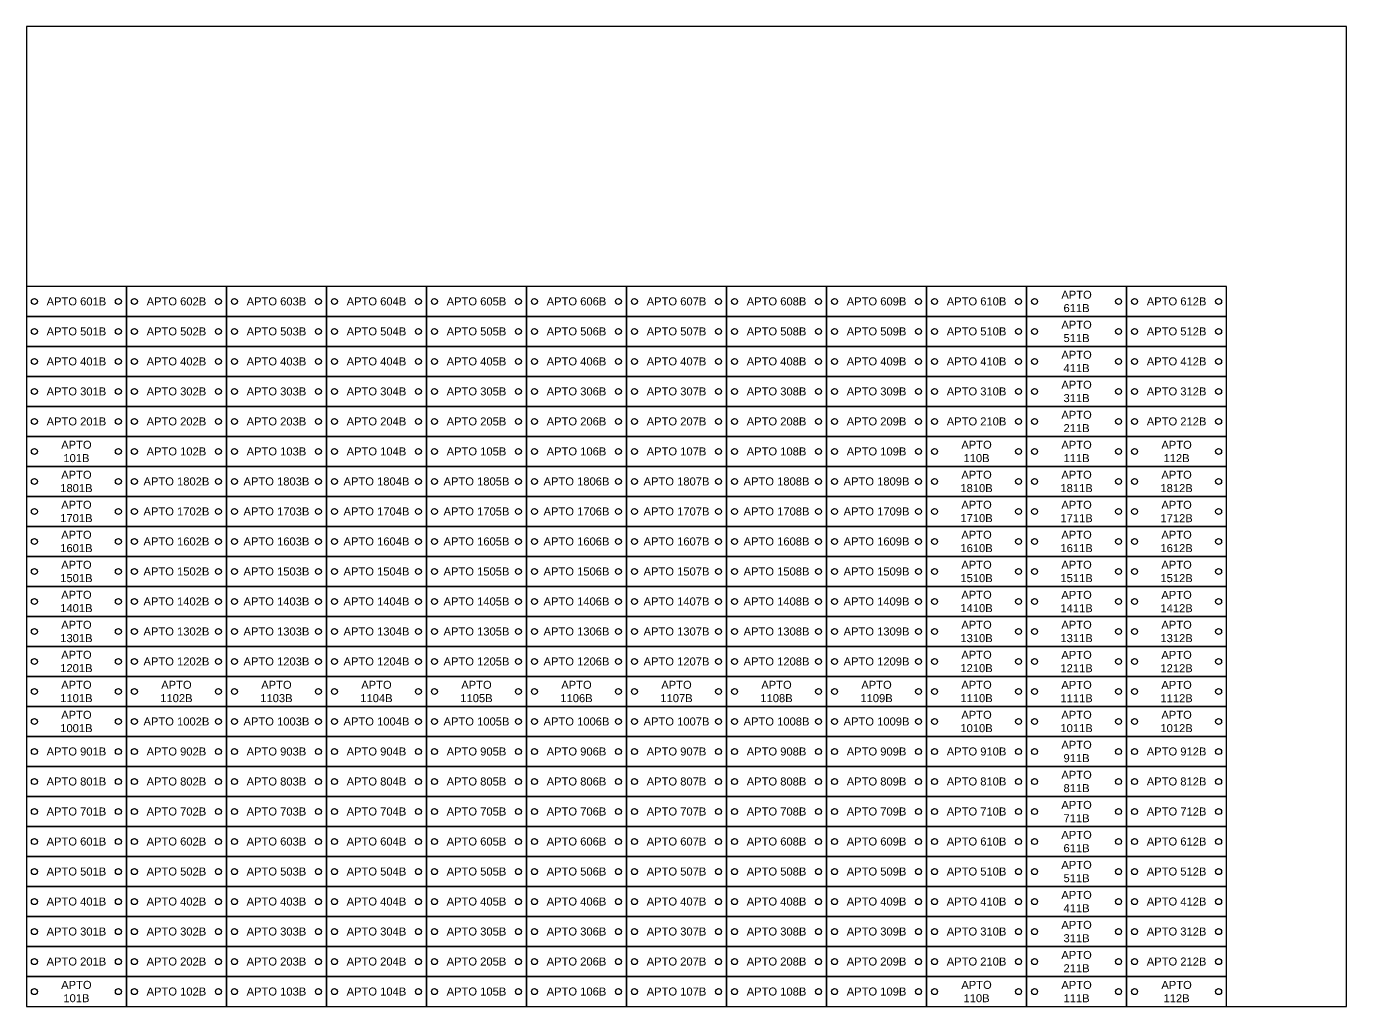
# Model space of a CAD drawing. Header units: metres. Extents: x 0 to 2670, y 0 to 490.
# Drawn here: x 0 to 660, y 0 to 490 of the extents above; entities that cross this region are included whole.
import ezdxf

# ---------------------------------------------------------------- set-up
doc = ezdxf.new("R2010")
doc.units = ezdxf.units.M
doc.layers.get('0').update_dxf_attribs({"linetype": 'CONTINUOUS'})
doc.styles.add('Arial', font='Arial')

msp = doc.modelspace()

# ---------------------------------------------------------------- linework, layer by layer
at = {"color": 1}
msp.add_lwpolyline([(0, 0), (660, 0), (660, 490), (0, 490)], close=True, dxfattribs=at)
at = {"color": 5}
for points in [[(0, 345), (50, 345), (50, 360), (0, 360)], [(50, 345), (100, 345), (100, 360), (50, 360)], [(100, 345), (150, 345), (150, 360), (100, 360)], [(150, 345), (200, 345), (200, 360), (150, 360)], [(200, 345), (250, 345), (250, 360), (200, 360)], [(250, 345), (300, 345), (300, 360), (250, 360)], [(300, 345), (350, 345), (350, 360), (300, 360)], [(350, 345), (400, 345), (400, 360), (350, 360)], [(400, 345), (450, 345), (450, 360), (400, 360)], [(450, 345), (500, 345), (500, 360), (450, 360)], [(500, 345), (550, 345), (550, 360), (500, 360)], [(550, 345), (600, 345), (600, 360), (550, 360)], [(0, 330), (50, 330), (50, 345), (0, 345)], [(50, 330), (100, 330), (100, 345), (50, 345)], [(100, 330), (150, 330), (150, 345), (100, 345)], [(150, 330), (200, 330), (200, 345), (150, 345)], [(200, 330), (250, 330), (250, 345), (200, 345)], [(250, 330), (300, 330), (300, 345), (250, 345)], [(300, 330), (350, 330), (350, 345), (300, 345)], [(350, 330), (400, 330), (400, 345), (350, 345)], [(400, 330), (450, 330), (450, 345), (400, 345)], [(450, 330), (500, 330), (500, 345), (450, 345)], [(500, 330), (550, 330), (550, 345), (500, 345)], [(550, 330), (600, 330), (600, 345), (550, 345)], [(0, 315), (50, 315), (50, 330), (0, 330)], [(50, 315), (100, 315), (100, 330), (50, 330)], [(100, 315), (150, 315), (150, 330), (100, 330)], [(150, 315), (200, 315), (200, 330), (150, 330)], [(200, 315), (250, 315), (250, 330), (200, 330)], [(250, 315), (300, 315), (300, 330), (250, 330)], [(300, 315), (350, 315), (350, 330), (300, 330)], [(350, 315), (400, 315), (400, 330), (350, 330)], [(400, 315), (450, 315), (450, 330), (400, 330)], [(450, 315), (500, 315), (500, 330), (450, 330)], [(500, 315), (550, 315), (550, 330), (500, 330)], [(550, 315), (600, 315), (600, 330), (550, 330)], [(0, 300), (50, 300), (50, 315), (0, 315)], [(50, 300), (100, 300), (100, 315), (50, 315)], [(100, 300), (150, 300), (150, 315), (100, 315)], [(150, 300), (200, 300), (200, 315), (150, 315)], [(200, 300), (250, 300), (250, 315), (200, 315)], [(250, 300), (300, 300), (300, 315), (250, 315)], [(300, 300), (350, 300), (350, 315), (300, 315)], [(350, 300), (400, 300), (400, 315), (350, 315)], [(400, 300), (450, 300), (450, 315), (400, 315)], [(450, 300), (500, 300), (500, 315), (450, 315)], [(500, 300), (550, 300), (550, 315), (500, 315)], [(550, 300), (600, 300), (600, 315), (550, 315)], [(0, 285), (50, 285), (50, 300), (0, 300)], [(50, 285), (100, 285), (100, 300), (50, 300)], [(100, 285), (150, 285), (150, 300), (100, 300)], [(150, 285), (200, 285), (200, 300), (150, 300)], [(200, 285), (250, 285), (250, 300), (200, 300)], [(250, 285), (300, 285), (300, 300), (250, 300)], [(300, 285), (350, 285), (350, 300), (300, 300)], [(350, 285), (400, 285), (400, 300), (350, 300)], [(400, 285), (450, 285), (450, 300), (400, 300)], [(450, 285), (500, 285), (500, 300), (450, 300)], [(500, 285), (550, 285), (550, 300), (500, 300)], [(550, 285), (600, 285), (600, 300), (550, 300)], [(0, 270), (50, 270), (50, 285), (0, 285)], [(50, 270), (100, 270), (100, 285), (50, 285)], [(100, 270), (150, 270), (150, 285), (100, 285)], [(150, 270), (200, 270), (200, 285), (150, 285)], [(200, 270), (250, 270), (250, 285), (200, 285)], [(250, 270), (300, 270), (300, 285), (250, 285)], [(300, 270), (350, 270), (350, 285), (300, 285)], [(350, 270), (400, 270), (400, 285), (350, 285)], [(400, 270), (450, 270), (450, 285), (400, 285)], [(450, 270), (500, 270), (500, 285), (450, 285)], [(500, 270), (550, 270), (550, 285), (500, 285)], [(550, 270), (600, 270), (600, 285), (550, 285)], [(0, 255), (50, 255), (50, 270), (0, 270)], [(50, 255), (100, 255), (100, 270), (50, 270)], [(100, 255), (150, 255), (150, 270), (100, 270)], [(150, 255), (200, 255), (200, 270), (150, 270)], [(200, 255), (250, 255), (250, 270), (200, 270)], [(250, 255), (300, 255), (300, 270), (250, 270)], [(300, 255), (350, 255), (350, 270), (300, 270)], [(350, 255), (400, 255), (400, 270), (350, 270)], [(400, 255), (450, 255), (450, 270), (400, 270)], [(450, 255), (500, 255), (500, 270), (450, 270)], [(500, 255), (550, 255), (550, 270), (500, 270)], [(550, 255), (600, 255), (600, 270), (550, 270)], [(0, 240), (50, 240), (50, 255), (0, 255)], [(50, 240), (100, 240), (100, 255), (50, 255)], [(100, 240), (150, 240), (150, 255), (100, 255)], [(150, 240), (200, 240), (200, 255), (150, 255)], [(200, 240), (250, 240), (250, 255), (200, 255)], [(250, 240), (300, 240), (300, 255), (250, 255)], [(300, 240), (350, 240), (350, 255), (300, 255)], [(350, 240), (400, 240), (400, 255), (350, 255)], [(400, 240), (450, 240), (450, 255), (400, 255)], [(450, 240), (500, 240), (500, 255), (450, 255)], [(500, 240), (550, 240), (550, 255), (500, 255)], [(550, 240), (600, 240), (600, 255), (550, 255)], [(0, 225), (50, 225), (50, 240), (0, 240)], [(50, 225), (100, 225), (100, 240), (50, 240)], [(100, 225), (150, 225), (150, 240), (100, 240)], [(150, 225), (200, 225), (200, 240), (150, 240)], [(200, 225), (250, 225), (250, 240), (200, 240)], [(250, 225), (300, 225), (300, 240), (250, 240)], [(300, 225), (350, 225), (350, 240), (300, 240)], [(350, 225), (400, 225), (400, 240), (350, 240)], [(400, 225), (450, 225), (450, 240), (400, 240)], [(450, 225), (500, 225), (500, 240), (450, 240)], [(500, 225), (550, 225), (550, 240), (500, 240)], [(550, 225), (600, 225), (600, 240), (550, 240)], [(0, 210), (50, 210), (50, 225), (0, 225)], [(50, 210), (100, 210), (100, 225), (50, 225)], [(100, 210), (150, 210), (150, 225), (100, 225)], [(150, 210), (200, 210), (200, 225), (150, 225)], [(200, 210), (250, 210), (250, 225), (200, 225)], [(250, 210), (300, 210), (300, 225), (250, 225)], [(300, 210), (350, 210), (350, 225), (300, 225)], [(350, 210), (400, 210), (400, 225), (350, 225)], [(400, 210), (450, 210), (450, 225), (400, 225)], [(450, 210), (500, 210), (500, 225), (450, 225)], [(500, 210), (550, 210), (550, 225), (500, 225)], [(550, 210), (600, 210), (600, 225), (550, 225)], [(0, 195), (50, 195), (50, 210), (0, 210)], [(50, 195), (100, 195), (100, 210), (50, 210)], [(100, 195), (150, 195), (150, 210), (100, 210)], [(150, 195), (200, 195), (200, 210), (150, 210)], [(200, 195), (250, 195), (250, 210), (200, 210)], [(250, 195), (300, 195), (300, 210), (250, 210)], [(300, 195), (350, 195), (350, 210), (300, 210)], [(350, 195), (400, 195), (400, 210), (350, 210)], [(400, 195), (450, 195), (450, 210), (400, 210)], [(450, 195), (500, 195), (500, 210), (450, 210)], [(500, 195), (550, 195), (550, 210), (500, 210)], [(550, 195), (600, 195), (600, 210), (550, 210)], [(0, 180), (50, 180), (50, 195), (0, 195)], [(50, 180), (100, 180), (100, 195), (50, 195)], [(100, 180), (150, 180), (150, 195), (100, 195)], [(150, 180), (200, 180), (200, 195), (150, 195)], [(200, 180), (250, 180), (250, 195), (200, 195)], [(250, 180), (300, 180), (300, 195), (250, 195)], [(300, 180), (350, 180), (350, 195), (300, 195)], [(350, 180), (400, 180), (400, 195), (350, 195)], [(400, 180), (450, 180), (450, 195), (400, 195)], [(450, 180), (500, 180), (500, 195), (450, 195)], [(500, 180), (550, 180), (550, 195), (500, 195)], [(550, 180), (600, 180), (600, 195), (550, 195)], [(0, 165), (50, 165), (50, 180), (0, 180)], [(50, 165), (100, 165), (100, 180), (50, 180)], [(100, 165), (150, 165), (150, 180), (100, 180)], [(150, 165), (200, 165), (200, 180), (150, 180)], [(200, 165), (250, 165), (250, 180), (200, 180)], [(250, 165), (300, 165), (300, 180), (250, 180)], [(300, 165), (350, 165), (350, 180), (300, 180)], [(350, 165), (400, 165), (400, 180), (350, 180)], [(400, 165), (450, 165), (450, 180), (400, 180)], [(450, 165), (500, 165), (500, 180), (450, 180)], [(500, 165), (550, 165), (550, 180), (500, 180)], [(550, 165), (600, 165), (600, 180), (550, 180)], [(0, 150), (50, 150), (50, 165), (0, 165)], [(50, 150), (100, 150), (100, 165), (50, 165)], [(100, 150), (150, 150), (150, 165), (100, 165)], [(150, 150), (200, 150), (200, 165), (150, 165)], [(200, 150), (250, 150), (250, 165), (200, 165)], [(250, 150), (300, 150), (300, 165), (250, 165)], [(300, 150), (350, 150), (350, 165), (300, 165)], [(350, 150), (400, 150), (400, 165), (350, 165)], [(400, 150), (450, 150), (450, 165), (400, 165)], [(450, 150), (500, 150), (500, 165), (450, 165)], [(500, 150), (550, 150), (550, 165), (500, 165)], [(550, 150), (600, 150), (600, 165), (550, 165)], [(0, 135), (50, 135), (50, 150), (0, 150)], [(50, 135), (100, 135), (100, 150), (50, 150)], [(100, 135), (150, 135), (150, 150), (100, 150)], [(150, 135), (200, 135), (200, 150), (150, 150)], [(200, 135), (250, 135), (250, 150), (200, 150)], [(250, 135), (300, 135), (300, 150), (250, 150)], [(300, 135), (350, 135), (350, 150), (300, 150)], [(350, 135), (400, 135), (400, 150), (350, 150)], [(400, 135), (450, 135), (450, 150), (400, 150)], [(450, 135), (500, 135), (500, 150), (450, 150)], [(500, 135), (550, 135), (550, 150), (500, 150)], [(550, 135), (600, 135), (600, 150), (550, 150)], [(0, 120), (50, 120), (50, 135), (0, 135)], [(50, 120), (100, 120), (100, 135), (50, 135)], [(100, 120), (150, 120), (150, 135), (100, 135)], [(150, 120), (200, 120), (200, 135), (150, 135)], [(200, 120), (250, 120), (250, 135), (200, 135)], [(250, 120), (300, 120), (300, 135), (250, 135)], [(300, 120), (350, 120), (350, 135), (300, 135)], [(350, 120), (400, 120), (400, 135), (350, 135)], [(400, 120), (450, 120), (450, 135), (400, 135)], [(450, 120), (500, 120), (500, 135), (450, 135)], [(500, 120), (550, 120), (550, 135), (500, 135)], [(550, 120), (600, 120), (600, 135), (550, 135)], [(0, 105), (50, 105), (50, 120), (0, 120)], [(50, 105), (100, 105), (100, 120), (50, 120)], [(100, 105), (150, 105), (150, 120), (100, 120)], [(150, 105), (200, 105), (200, 120), (150, 120)], [(200, 105), (250, 105), (250, 120), (200, 120)], [(250, 105), (300, 105), (300, 120), (250, 120)], [(300, 105), (350, 105), (350, 120), (300, 120)], [(350, 105), (400, 105), (400, 120), (350, 120)], [(400, 105), (450, 105), (450, 120), (400, 120)], [(450, 105), (500, 105), (500, 120), (450, 120)], [(500, 105), (550, 105), (550, 120), (500, 120)], [(550, 105), (600, 105), (600, 120), (550, 120)], [(0, 90), (50, 90), (50, 105), (0, 105)], [(50, 90), (100, 90), (100, 105), (50, 105)], [(100, 90), (150, 90), (150, 105), (100, 105)], [(150, 90), (200, 90), (200, 105), (150, 105)], [(200, 90), (250, 90), (250, 105), (200, 105)], [(250, 90), (300, 90), (300, 105), (250, 105)], [(300, 90), (350, 90), (350, 105), (300, 105)], [(350, 90), (400, 90), (400, 105), (350, 105)], [(400, 90), (450, 90), (450, 105), (400, 105)], [(450, 90), (500, 90), (500, 105), (450, 105)], [(500, 90), (550, 90), (550, 105), (500, 105)], [(550, 90), (600, 90), (600, 105), (550, 105)], [(0, 75), (50, 75), (50, 90), (0, 90)], [(50, 75), (100, 75), (100, 90), (50, 90)], [(100, 75), (150, 75), (150, 90), (100, 90)], [(150, 75), (200, 75), (200, 90), (150, 90)], [(200, 75), (250, 75), (250, 90), (200, 90)], [(250, 75), (300, 75), (300, 90), (250, 90)], [(300, 75), (350, 75), (350, 90), (300, 90)], [(350, 75), (400, 75), (400, 90), (350, 90)], [(400, 75), (450, 75), (450, 90), (400, 90)], [(450, 75), (500, 75), (500, 90), (450, 90)], [(500, 75), (550, 75), (550, 90), (500, 90)], [(550, 75), (600, 75), (600, 90), (550, 90)], [(0, 60), (50, 60), (50, 75), (0, 75)], [(50, 60), (100, 60), (100, 75), (50, 75)], [(100, 60), (150, 60), (150, 75), (100, 75)], [(150, 60), (200, 60), (200, 75), (150, 75)], [(200, 60), (250, 60), (250, 75), (200, 75)], [(250, 60), (300, 60), (300, 75), (250, 75)], [(300, 60), (350, 60), (350, 75), (300, 75)], [(350, 60), (400, 60), (400, 75), (350, 75)], [(400, 60), (450, 60), (450, 75), (400, 75)], [(450, 60), (500, 60), (500, 75), (450, 75)], [(500, 60), (550, 60), (550, 75), (500, 75)], [(550, 60), (600, 60), (600, 75), (550, 75)], [(0, 45), (50, 45), (50, 60), (0, 60)], [(50, 45), (100, 45), (100, 60), (50, 60)], [(100, 45), (150, 45), (150, 60), (100, 60)], [(150, 45), (200, 45), (200, 60), (150, 60)], [(200, 45), (250, 45), (250, 60), (200, 60)], [(250, 45), (300, 45), (300, 60), (250, 60)], [(300, 45), (350, 45), (350, 60), (300, 60)], [(350, 45), (400, 45), (400, 60), (350, 60)], [(400, 45), (450, 45), (450, 60), (400, 60)], [(450, 45), (500, 45), (500, 60), (450, 60)], [(500, 45), (550, 45), (550, 60), (500, 60)], [(550, 45), (600, 45), (600, 60), (550, 60)], [(0, 30), (50, 30), (50, 45), (0, 45)], [(50, 30), (100, 30), (100, 45), (50, 45)], [(100, 30), (150, 30), (150, 45), (100, 45)], [(150, 30), (200, 30), (200, 45), (150, 45)], [(200, 30), (250, 30), (250, 45), (200, 45)], [(250, 30), (300, 30), (300, 45), (250, 45)], [(300, 30), (350, 30), (350, 45), (300, 45)], [(350, 30), (400, 30), (400, 45), (350, 45)], [(400, 30), (450, 30), (450, 45), (400, 45)], [(450, 30), (500, 30), (500, 45), (450, 45)], [(500, 30), (550, 30), (550, 45), (500, 45)], [(550, 30), (600, 30), (600, 45), (550, 45)], [(0, 15), (50, 15), (50, 30), (0, 30)], [(50, 15), (100, 15), (100, 30), (50, 30)], [(100, 15), (150, 15), (150, 30), (100, 30)], [(150, 15), (200, 15), (200, 30), (150, 30)], [(200, 15), (250, 15), (250, 30), (200, 30)], [(250, 15), (300, 15), (300, 30), (250, 30)], [(300, 15), (350, 15), (350, 30), (300, 30)], [(350, 15), (400, 15), (400, 30), (350, 30)], [(400, 15), (450, 15), (450, 30), (400, 30)], [(450, 15), (500, 15), (500, 30), (450, 30)], [(500, 15), (550, 15), (550, 30), (500, 30)], [(550, 15), (600, 15), (600, 30), (550, 30)], [(0, 0), (50, 0), (50, 15), (0, 15)], [(50, 0), (100, 0), (100, 15), (50, 15)], [(100, 0), (150, 0), (150, 15), (100, 15)], [(150, 0), (200, 0), (200, 15), (150, 15)], [(200, 0), (250, 0), (250, 15), (200, 15)], [(250, 0), (300, 0), (300, 15), (250, 15)], [(300, 0), (350, 0), (350, 15), (300, 15)], [(350, 0), (400, 0), (400, 15), (350, 15)], [(400, 0), (450, 0), (450, 15), (400, 15)], [(450, 0), (500, 0), (500, 15), (450, 15)], [(500, 0), (550, 0), (550, 15), (500, 15)], [(550, 0), (600, 0), (600, 15), (550, 15)]]:
    msp.add_lwpolyline(points, close=True, dxfattribs=at)
at = {"color": 1}
for centre in [(4, 352.5), (46, 352.5), (54, 352.5), (96, 352.5), (104, 352.5), (146, 352.5), (154, 352.5), (196, 352.5), (204, 352.5), (246, 352.5), (254, 352.5), (296, 352.5), (304, 352.5), (346, 352.5), (354, 352.5), (396, 352.5), (404, 352.5), (446, 352.5), (454, 352.5), (496, 352.5), (504, 352.5), (546, 352.5), (554, 352.5), (596, 352.5), (4, 337.5), (46, 337.5), (54, 337.5), (96, 337.5), (104, 337.5), (146, 337.5), (154, 337.5), (196, 337.5), (204, 337.5), (246, 337.5), (254, 337.5), (296, 337.5), (304, 337.5), (346, 337.5), (354, 337.5), (396, 337.5), (404, 337.5), (446, 337.5), (454, 337.5), (496, 337.5), (504, 337.5), (546, 337.5), (554, 337.5), (596, 337.5), (4, 322.5), (46, 322.5), (54, 322.5), (96, 322.5), (104, 322.5), (146, 322.5), (154, 322.5), (196, 322.5), (204, 322.5), (246, 322.5), (254, 322.5), (296, 322.5), (304, 322.5), (346, 322.5), (354, 322.5), (396, 322.5), (404, 322.5), (446, 322.5), (454, 322.5), (496, 322.5), (504, 322.5), (546, 322.5), (554, 322.5), (596, 322.5), (4, 307.5), (46, 307.5), (54, 307.5), (96, 307.5), (104, 307.5), (146, 307.5), (154, 307.5), (196, 307.5), (204, 307.5), (246, 307.5), (254, 307.5), (296, 307.5), (304, 307.5), (346, 307.5), (354, 307.5), (396, 307.5), (404, 307.5), (446, 307.5), (454, 307.5), (496, 307.5), (504, 307.5), (546, 307.5), (554, 307.5), (596, 307.5), (4, 292.5), (46, 292.5), (54, 292.5), (96, 292.5), (104, 292.5), (146, 292.5), (154, 292.5), (196, 292.5), (204, 292.5), (246, 292.5), (254, 292.5), (296, 292.5), (304, 292.5), (346, 292.5), (354, 292.5), (396, 292.5), (404, 292.5), (446, 292.5), (454, 292.5), (496, 292.5), (504, 292.5), (546, 292.5), (554, 292.5), (596, 292.5), (4, 277.5), (46, 277.5), (54, 277.5), (96, 277.5), (104, 277.5), (146, 277.5), (154, 277.5), (196, 277.5), (204, 277.5), (246, 277.5), (254, 277.5), (296, 277.5), (304, 277.5), (346, 277.5), (354, 277.5), (396, 277.5), (404, 277.5), (446, 277.5), (454, 277.5), (496, 277.5), (504, 277.5), (546, 277.5), (554, 277.5), (596, 277.5), (4, 262.5), (46, 262.5), (54, 262.5), (96, 262.5), (104, 262.5), (146, 262.5), (154, 262.5), (196, 262.5), (204, 262.5), (246, 262.5), (254, 262.5), (296, 262.5), (304, 262.5), (346, 262.5), (354, 262.5), (396, 262.5), (404, 262.5), (446, 262.5), (454, 262.5), (496, 262.5), (504, 262.5), (546, 262.5), (554, 262.5), (596, 262.5), (4, 247.5), (46, 247.5), (54, 247.5), (96, 247.5), (104, 247.5), (146, 247.5), (154, 247.5), (196, 247.5), (204, 247.5), (246, 247.5), (254, 247.5), (296, 247.5), (304, 247.5), (346, 247.5), (354, 247.5), (396, 247.5), (404, 247.5), (446, 247.5), (454, 247.5), (496, 247.5), (504, 247.5), (546, 247.5), (554, 247.5), (596, 247.5), (4, 232.5), (46, 232.5), (54, 232.5), (96, 232.5), (104, 232.5), (146, 232.5), (154, 232.5), (196, 232.5), (204, 232.5), (246, 232.5), (254, 232.5), (296, 232.5), (304, 232.5), (346, 232.5), (354, 232.5), (396, 232.5), (404, 232.5), (446, 232.5), (454, 232.5), (496, 232.5), (504, 232.5), (546, 232.5), (554, 232.5), (596, 232.5), (4, 217.5), (46, 217.5), (54, 217.5), (96, 217.5), (104, 217.5), (146, 217.5), (154, 217.5), (196, 217.5), (204, 217.5), (246, 217.5), (254, 217.5), (296, 217.5), (304, 217.5), (346, 217.5), (354, 217.5), (396, 217.5), (404, 217.5), (446, 217.5), (454, 217.5), (496, 217.5), (504, 217.5), (546, 217.5), (554, 217.5), (596, 217.5), (4, 202.5), (46, 202.5), (54, 202.5), (96, 202.5), (104, 202.5), (146, 202.5), (154, 202.5), (196, 202.5), (204, 202.5), (246, 202.5), (254, 202.5), (296, 202.5), (304, 202.5), (346, 202.5), (354, 202.5), (396, 202.5), (404, 202.5), (446, 202.5), (454, 202.5), (496, 202.5), (504, 202.5), (546, 202.5), (554, 202.5), (596, 202.5), (4, 187.5), (46, 187.5), (54, 187.5), (96, 187.5), (104, 187.5), (146, 187.5), (154, 187.5), (196, 187.5), (204, 187.5), (246, 187.5), (254, 187.5), (296, 187.5), (304, 187.5), (346, 187.5), (354, 187.5), (396, 187.5), (404, 187.5), (446, 187.5), (454, 187.5), (496, 187.5), (504, 187.5), (546, 187.5), (554, 187.5), (596, 187.5), (4, 172.5), (46, 172.5), (54, 172.5), (96, 172.5), (104, 172.5), (146, 172.5), (154, 172.5), (196, 172.5), (204, 172.5), (246, 172.5), (254, 172.5), (296, 172.5), (304, 172.5), (346, 172.5), (354, 172.5), (396, 172.5), (404, 172.5), (446, 172.5), (454, 172.5), (496, 172.5), (504, 172.5), (546, 172.5), (554, 172.5), (596, 172.5), (4, 157.5), (46, 157.5), (54, 157.5), (96, 157.5), (104, 157.5), (146, 157.5), (154, 157.5), (196, 157.5), (204, 157.5), (246, 157.5), (254, 157.5), (296, 157.5), (304, 157.5), (346, 157.5), (354, 157.5), (396, 157.5), (404, 157.5), (446, 157.5), (454, 157.5), (496, 157.5), (504, 157.5), (546, 157.5), (554, 157.5), (596, 157.5), (4, 142.5), (46, 142.5), (54, 142.5), (96, 142.5), (104, 142.5), (146, 142.5), (154, 142.5), (196, 142.5), (204, 142.5), (246, 142.5), (254, 142.5), (296, 142.5), (304, 142.5), (346, 142.5), (354, 142.5), (396, 142.5), (404, 142.5), (446, 142.5), (454, 142.5), (496, 142.5), (504, 142.5), (546, 142.5), (554, 142.5), (596, 142.5), (4, 127.5), (46, 127.5), (54, 127.5), (96, 127.5), (104, 127.5), (146, 127.5), (154, 127.5), (196, 127.5), (204, 127.5), (246, 127.5), (254, 127.5), (296, 127.5), (304, 127.5), (346, 127.5), (354, 127.5), (396, 127.5), (404, 127.5), (446, 127.5), (454, 127.5), (496, 127.5), (504, 127.5), (546, 127.5), (554, 127.5), (596, 127.5), (4, 112.5), (46, 112.5), (54, 112.5), (96, 112.5), (104, 112.5), (146, 112.5), (154, 112.5), (196, 112.5), (204, 112.5), (246, 112.5), (254, 112.5), (296, 112.5), (304, 112.5), (346, 112.5), (354, 112.5), (396, 112.5), (404, 112.5), (446, 112.5), (454, 112.5), (496, 112.5), (504, 112.5), (546, 112.5), (554, 112.5), (596, 112.5), (4, 97.5), (46, 97.5), (54, 97.5), (96, 97.5), (104, 97.5), (146, 97.5), (154, 97.5), (196, 97.5), (204, 97.5), (246, 97.5), (254, 97.5), (296, 97.5), (304, 97.5), (346, 97.5), (354, 97.5), (396, 97.5), (404, 97.5), (446, 97.5), (454, 97.5), (496, 97.5), (504, 97.5), (546, 97.5), (554, 97.5), (596, 97.5), (4, 82.5), (46, 82.5), (54, 82.5), (96, 82.5), (104, 82.5), (146, 82.5), (154, 82.5), (196, 82.5), (204, 82.5), (246, 82.5), (254, 82.5), (296, 82.5), (304, 82.5), (346, 82.5), (354, 82.5), (396, 82.5), (404, 82.5), (446, 82.5), (454, 82.5), (496, 82.5), (504, 82.5), (546, 82.5), (554, 82.5), (596, 82.5), (4, 67.5), (46, 67.5), (54, 67.5), (96, 67.5), (104, 67.5), (146, 67.5), (154, 67.5), (196, 67.5), (204, 67.5), (246, 67.5), (254, 67.5), (296, 67.5), (304, 67.5), (346, 67.5), (354, 67.5), (396, 67.5), (404, 67.5), (446, 67.5), (454, 67.5), (496, 67.5), (504, 67.5), (546, 67.5), (554, 67.5), (596, 67.5), (4, 52.5), (46, 52.5), (54, 52.5), (96, 52.5), (104, 52.5), (146, 52.5), (154, 52.5), (196, 52.5), (204, 52.5), (246, 52.5), (254, 52.5), (296, 52.5), (304, 52.5), (346, 52.5), (354, 52.5), (396, 52.5), (404, 52.5), (446, 52.5), (454, 52.5), (496, 52.5), (504, 52.5), (546, 52.5), (554, 52.5), (596, 52.5), (4, 37.5), (46, 37.5), (54, 37.5), (96, 37.5), (104, 37.5), (146, 37.5), (154, 37.5), (196, 37.5), (204, 37.5), (246, 37.5), (254, 37.5), (296, 37.5), (304, 37.5), (346, 37.5), (354, 37.5), (396, 37.5), (404, 37.5), (446, 37.5), (454, 37.5), (496, 37.5), (504, 37.5), (546, 37.5), (554, 37.5), (596, 37.5), (4, 22.5), (46, 22.5), (54, 22.5), (96, 22.5), (104, 22.5), (146, 22.5), (154, 22.5), (196, 22.5), (204, 22.5), (246, 22.5), (254, 22.5), (296, 22.5), (304, 22.5), (346, 22.5), (354, 22.5), (396, 22.5), (404, 22.5), (446, 22.5), (454, 22.5), (496, 22.5), (504, 22.5), (546, 22.5), (554, 22.5), (596, 22.5), (4, 7.5), (46, 7.5), (54, 7.5), (96, 7.5), (104, 7.5), (146, 7.5), (154, 7.5), (196, 7.5), (204, 7.5), (246, 7.5), (254, 7.5), (296, 7.5), (304, 7.5), (346, 7.5), (354, 7.5), (396, 7.5), (404, 7.5), (446, 7.5), (454, 7.5), (496, 7.5), (504, 7.5), (546, 7.5), (554, 7.5), (596, 7.5)]:
    msp.add_circle(centre, 1.5, dxfattribs=at)

# ---------------------------------------------------------------- texts
at = {"color": 0, "char_height": 4, "attachment_point": 5, "style": 'Arial'}
for s, insert, width in [('APTO 611B', (525, 352.5), 27.4444), ('APTO 601B', (25, 352.5), 28.3333), ('APTO 602B', (75, 352.5), 29.2222), ('APTO 603B', (125, 352.5), 29.2222), ('APTO 604B', (175, 352.5), 29.6667), ('APTO 605B', (225, 352.5), 29.2222), ('APTO 606B', (275, 352.5), 29.2222), ('APTO 607B', (325, 352.5), 29.2222), ('APTO 608B', (375, 352.5), 29.2222), ('APTO 609B', (425, 352.5), 29.2222), ('APTO 610B', (475, 352.5), 28.3333), ('APTO 612B', (575, 352.5), 28.3333), ('APTO 501B', (25, 337.5), 28.3333), ('APTO 502B', (75, 337.5), 29.2222), ('APTO 503B', (125, 337.5), 29.2222), ('APTO 504B', (175, 337.5), 29.6667), ('APTO 505B', (225, 337.5), 29.2222), ('APTO 506B', (275, 337.5), 29.2222), ('APTO 507B', (325, 337.5), 29.2222), ('APTO 508B', (375, 337.5), 29.2222), ('APTO 509B', (425, 337.5), 29.2222), ('APTO 510B', (475, 337.5), 28.3333), ('APTO 511B', (525, 337.5), 27.4444), ('APTO 512B', (575, 337.5), 28.3333), ('APTO 401B', (25, 322.5), 28.7778), ('APTO 402B', (75, 322.5), 29.6667), ('APTO 403B', (125, 322.5), 29.6667), ('APTO 404B', (175, 322.5), 30.1111), ('APTO 405B', (225, 322.5), 29.6667), ('APTO 406B', (275, 322.5), 29.6667), ('APTO 407B', (325, 322.5), 29.6667), ('APTO 408B', (375, 322.5), 29.6667), ('APTO 409B', (425, 322.5), 29.6667), ('APTO 410B', (475, 322.5), 28.7778), ('APTO 411B', (525, 322.5), 27.8889), ('APTO 412B', (575, 322.5), 28.7778), ('APTO 311B', (525, 307.5), 27.4444), ('APTO 301B', (25, 307.5), 28.3333), ('APTO 302B', (75, 307.5), 29.2222), ('APTO 303B', (125, 307.5), 29.2222), ('APTO 304B', (175, 307.5), 29.6667), ('APTO 305B', (225, 307.5), 29.2222), ('APTO 306B', (275, 307.5), 29.2222), ('APTO 307B', (325, 307.5), 29.2222), ('APTO 308B', (375, 307.5), 29.2222), ('APTO 309B', (425, 307.5), 29.2222), ('APTO 310B', (475, 307.5), 28.3333), ('APTO 312B', (575, 307.5), 28.3333), ('APTO 211B', (525, 292.5), 27.4444), ('APTO 201B', (25, 292.5), 28.3333), ('APTO 202B', (75, 292.5), 29.2222), ('APTO 203B', (125, 292.5), 29.2222), ('APTO 204B', (175, 292.5), 29.6667), ('APTO 205B', (225, 292.5), 29.2222), ('APTO 206B', (275, 292.5), 29.2222), ('APTO 207B', (325, 292.5), 29.2222), ('APTO 208B', (375, 292.5), 29.2222), ('APTO 209B', (425, 292.5), 29.2222), ('APTO 210B', (475, 292.5), 28.3333), ('APTO 212B', (575, 292.5), 28.3333), ('APTO 101B', (25, 277.5), 27.4444), ('APTO 102B', (75, 277.5), 28.3333), ('APTO 103B', (125, 277.5), 28.3333), ('APTO 104B', (175, 277.5), 28.7778), ('APTO 105B', (225, 277.5), 28.3333), ('APTO 106B', (275, 277.5), 28.3333), ('APTO 107B', (325, 277.5), 28.3333), ('APTO 108B', (375, 277.5), 28.3333), ('APTO 109B', (425, 277.5), 28.3333), ('APTO 110B', (475, 277.5), 27.4444), ('APTO 111B', (525, 277.5), 26.5556), ('APTO 112B', (575, 277.5), 27.4444), ('APTO 1801B', (25, 262.5), 30.5556), ('APTO 1802B', (75, 262.5), 31.4444), ('APTO 1803B', (125, 262.5), 31.4444), ('APTO 1804B', (175, 262.5), 31.8889), ('APTO 1805B', (225, 262.5), 31.4444), ('APTO 1806B', (275, 262.5), 31.4444), ('APTO 1807B', (325, 262.5), 31.4444), ('APTO 1808B', (375, 262.5), 31.4444), ('APTO 1809B', (425, 262.5), 31.4444), ('APTO 1810B', (475, 262.5), 30.5556), ('APTO 1811B', (525, 262.5), 29.6667), ('APTO 1812B', (575, 262.5), 30.5556), ('APTO 1701B', (25, 247.5), 30.5556), ('APTO 1710B', (475, 247.5), 30.5556), ('APTO 1711B', (525, 247.5), 29.6667), ('APTO 1712B', (575, 247.5), 30.5556), ('APTO 1702B', (75, 247.5), 31.4444), ('APTO 1703B', (125, 247.5), 31.4444), ('APTO 1704B', (175, 247.5), 31.8889), ('APTO 1705B', (225, 247.5), 31.4444), ('APTO 1706B', (275, 247.5), 31.4444), ('APTO 1707B', (325, 247.5), 31.4444), ('APTO 1708B', (375, 247.5), 31.4444), ('APTO 1709B', (425, 247.5), 31.4444), ('APTO 1601B', (25, 232.5), 30.5556), ('APTO 1610B', (475, 232.5), 30.5556), ('APTO 1611B', (525, 232.5), 29.6667), ('APTO 1612B', (575, 232.5), 30.5556), ('APTO 1602B', (75, 232.5), 31.4444), ('APTO 1603B', (125, 232.5), 31.4444), ('APTO 1604B', (175, 232.5), 31.8889), ('APTO 1605B', (225, 232.5), 31.4444), ('APTO 1606B', (275, 232.5), 31.4444), ('APTO 1607B', (325, 232.5), 31.4444), ('APTO 1608B', (375, 232.5), 31.4444), ('APTO 1609B', (425, 232.5), 31.4444), ('APTO 1501B', (25, 217.5), 30.5556), ('APTO 1502B', (75, 217.5), 31.4444), ('APTO 1503B', (125, 217.5), 31.4444), ('APTO 1504B', (175, 217.5), 31.8889), ('APTO 1505B', (225, 217.5), 31.4444), ('APTO 1506B', (275, 217.5), 31.4444), ('APTO 1507B', (325, 217.5), 31.4444), ('APTO 1508B', (375, 217.5), 31.4444), ('APTO 1509B', (425, 217.5), 31.4444), ('APTO 1510B', (475, 217.5), 30.5556), ('APTO 1511B', (525, 217.5), 29.6667), ('APTO 1512B', (575, 217.5), 30.5556), ('APTO 1401B', (25, 202.5), 31), ('APTO 1410B', (475, 202.5), 31), ('APTO 1411B', (525, 202.5), 30.1111), ('APTO 1412B', (575, 202.5), 31), ('APTO 1402B', (75, 202.5), 31.8889), ('APTO 1403B', (125, 202.5), 31.8889), ('APTO 1404B', (175, 202.5), 32.3333), ('APTO 1405B', (225, 202.5), 31.8889), ('APTO 1406B', (275, 202.5), 31.8889), ('APTO 1407B', (325, 202.5), 31.8889), ('APTO 1408B', (375, 202.5), 31.8889), ('APTO 1409B', (425, 202.5), 31.8889), ('APTO 1301B', (25, 187.5), 30.5556), ('APTO 1310B', (475, 187.5), 30.5556), ('APTO 1311B', (525, 187.5), 29.6667), ('APTO 1312B', (575, 187.5), 30.5556), ('APTO 1302B', (75, 187.5), 31.4444), ('APTO 1303B', (125, 187.5), 31.4444), ('APTO 1304B', (175, 187.5), 31.8889), ('APTO 1305B', (225, 187.5), 31.4444), ('APTO 1306B', (275, 187.5), 31.4444), ('APTO 1307B', (325, 187.5), 31.4444), ('APTO 1308B', (375, 187.5), 31.4444), ('APTO 1309B', (425, 187.5), 31.4444), ('APTO 1201B', (25, 172.5), 30.5556), ('APTO 1202B', (75, 172.5), 31.4444), ('APTO 1203B', (125, 172.5), 31.4444), ('APTO 1204B', (175, 172.5), 31.8889), ('APTO 1205B', (225, 172.5), 31.4444), ('APTO 1206B', (275, 172.5), 31.4444), ('APTO 1207B', (325, 172.5), 31.4444), ('APTO 1208B', (375, 172.5), 31.4444), ('APTO 1209B', (425, 172.5), 31.4444), ('APTO 1210B', (475, 172.5), 30.5556), ('APTO 1211B', (525, 172.5), 29.6667), ('APTO 1212B', (575, 172.5), 30.5556), ('APTO 1101B', (25, 157.5), 29.6667), ('APTO 1102B', (75, 157.5), 30.5556), ('APTO 1103B', (125, 157.5), 30.5556), ('APTO 1104B', (175, 157.5), 31), ('APTO 1105B', (225, 157.5), 30.5556), ('APTO 1106B', (275, 157.5), 30.5556), ('APTO 1107B', (325, 157.5), 30.5556), ('APTO 1108B', (375, 157.5), 30.5556), ('APTO 1109B', (425, 157.5), 30.5556), ('APTO 1110B', (475, 157.5), 29.6667), ('APTO 1111B', (525, 157.5), 28.7778), ('APTO 1112B', (575, 157.5), 29.6667), ('APTO 1001B', (25, 142.5), 30.5556), ('APTO 1010B', (475, 142.5), 30.5556), ('APTO 1011B', (525, 142.5), 29.6667), ('APTO 1012B', (575, 142.5), 30.5556), ('APTO 1002B', (75, 142.5), 31.4444), ('APTO 1003B', (125, 142.5), 31.4444), ('APTO 1004B', (175, 142.5), 31.8889), ('APTO 1005B', (225, 142.5), 31.4444), ('APTO 1006B', (275, 142.5), 31.4444), ('APTO 1007B', (325, 142.5), 31.4444), ('APTO 1008B', (375, 142.5), 31.4444), ('APTO 1009B', (425, 142.5), 31.4444), ('APTO 911B', (525, 127.5), 27.4444), ('APTO 901B', (25, 127.5), 28.3333), ('APTO 902B', (75, 127.5), 29.2222), ('APTO 903B', (125, 127.5), 29.2222), ('APTO 904B', (175, 127.5), 29.6667), ('APTO 905B', (225, 127.5), 29.2222), ('APTO 906B', (275, 127.5), 29.2222), ('APTO 907B', (325, 127.5), 29.2222), ('APTO 908B', (375, 127.5), 29.2222), ('APTO 909B', (425, 127.5), 29.2222), ('APTO 910B', (475, 127.5), 28.3333), ('APTO 912B', (575, 127.5), 28.3333), ('APTO 801B', (25, 112.5), 28.3333), ('APTO 802B', (75, 112.5), 29.2222), ('APTO 803B', (125, 112.5), 29.2222), ('APTO 804B', (175, 112.5), 29.6667), ('APTO 805B', (225, 112.5), 29.2222), ('APTO 806B', (275, 112.5), 29.2222), ('APTO 807B', (325, 112.5), 29.2222), ('APTO 808B', (375, 112.5), 29.2222), ('APTO 809B', (425, 112.5), 29.2222), ('APTO 810B', (475, 112.5), 28.3333), ('APTO 811B', (525, 112.5), 27.4444), ('APTO 812B', (575, 112.5), 28.3333), ('APTO 701B', (25, 97.5), 28.3333), ('APTO 702B', (75, 97.5), 29.2222), ('APTO 703B', (125, 97.5), 29.2222), ('APTO 704B', (175, 97.5), 29.6667), ('APTO 705B', (225, 97.5), 29.2222), ('APTO 706B', (275, 97.5), 29.2222), ('APTO 707B', (325, 97.5), 29.2222), ('APTO 708B', (375, 97.5), 29.2222), ('APTO 709B', (425, 97.5), 29.2222), ('APTO 710B', (475, 97.5), 28.3333), ('APTO 711B', (525, 97.5), 27.4444), ('APTO 712B', (575, 97.5), 28.3333), ('APTO 611B', (525, 82.5), 27.4444), ('APTO 601B', (25, 82.5), 28.3333), ('APTO 602B', (75, 82.5), 29.2222), ('APTO 603B', (125, 82.5), 29.2222), ('APTO 604B', (175, 82.5), 29.6667), ('APTO 605B', (225, 82.5), 29.2222), ('APTO 606B', (275, 82.5), 29.2222), ('APTO 607B', (325, 82.5), 29.2222), ('APTO 608B', (375, 82.5), 29.2222), ('APTO 609B', (425, 82.5), 29.2222), ('APTO 610B', (475, 82.5), 28.3333), ('APTO 612B', (575, 82.5), 28.3333), ('APTO 511B', (525, 67.5), 27.4444), ('APTO 501B', (25, 67.5), 28.3333), ('APTO 502B', (75, 67.5), 29.2222), ('APTO 503B', (125, 67.5), 29.2222), ('APTO 504B', (175, 67.5), 29.6667), ('APTO 505B', (225, 67.5), 29.2222), ('APTO 506B', (275, 67.5), 29.2222), ('APTO 507B', (325, 67.5), 29.2222), ('APTO 508B', (375, 67.5), 29.2222), ('APTO 509B', (425, 67.5), 29.2222), ('APTO 510B', (475, 67.5), 28.3333), ('APTO 512B', (575, 67.5), 28.3333), ('APTO 401B', (25, 52.5), 28.7778), ('APTO 402B', (75, 52.5), 29.6667), ('APTO 403B', (125, 52.5), 29.6667), ('APTO 404B', (175, 52.5), 30.1111), ('APTO 405B', (225, 52.5), 29.6667), ('APTO 406B', (275, 52.5), 29.6667), ('APTO 407B', (325, 52.5), 29.6667), ('APTO 408B', (375, 52.5), 29.6667), ('APTO 409B', (425, 52.5), 29.6667), ('APTO 410B', (475, 52.5), 28.7778), ('APTO 411B', (525, 52.5), 27.8889), ('APTO 412B', (575, 52.5), 28.7778), ('APTO 311B', (525, 37.5), 27.4444), ('APTO 301B', (25, 37.5), 28.3333), ('APTO 302B', (75, 37.5), 29.2222), ('APTO 303B', (125, 37.5), 29.2222), ('APTO 304B', (175, 37.5), 29.6667), ('APTO 305B', (225, 37.5), 29.2222), ('APTO 306B', (275, 37.5), 29.2222), ('APTO 307B', (325, 37.5), 29.2222), ('APTO 308B', (375, 37.5), 29.2222), ('APTO 309B', (425, 37.5), 29.2222), ('APTO 310B', (475, 37.5), 28.3333), ('APTO 312B', (575, 37.5), 28.3333), ('APTO 211B', (525, 22.5), 27.4444), ('APTO 201B', (25, 22.5), 28.3333), ('APTO 202B', (75, 22.5), 29.2222), ('APTO 203B', (125, 22.5), 29.2222), ('APTO 204B', (175, 22.5), 29.6667), ('APTO 205B', (225, 22.5), 29.2222), ('APTO 206B', (275, 22.5), 29.2222), ('APTO 207B', (325, 22.5), 29.2222), ('APTO 208B', (375, 22.5), 29.2222), ('APTO 209B', (425, 22.5), 29.2222), ('APTO 210B', (475, 22.5), 28.3333), ('APTO 212B', (575, 22.5), 28.3333), ('APTO 101B', (25, 7.5), 27.4444), ('APTO 102B', (75, 7.5), 28.3333), ('APTO 103B', (125, 7.5), 28.3333), ('APTO 104B', (175, 7.5), 28.7778), ('APTO 105B', (225, 7.5), 28.3333), ('APTO 106B', (275, 7.5), 28.3333), ('APTO 107B', (325, 7.5), 28.3333), ('APTO 108B', (375, 7.5), 28.3333), ('APTO 109B', (425, 7.5), 28.3333), ('APTO 110B', (475, 7.5), 27.4444), ('APTO 111B', (525, 7.5), 26.5556), ('APTO 112B', (575, 7.5), 27.4444)]:
    msp.add_mtext(s, dxfattribs=dict(at, insert=insert, width=width))

doc.saveas('drawing.dxf')
